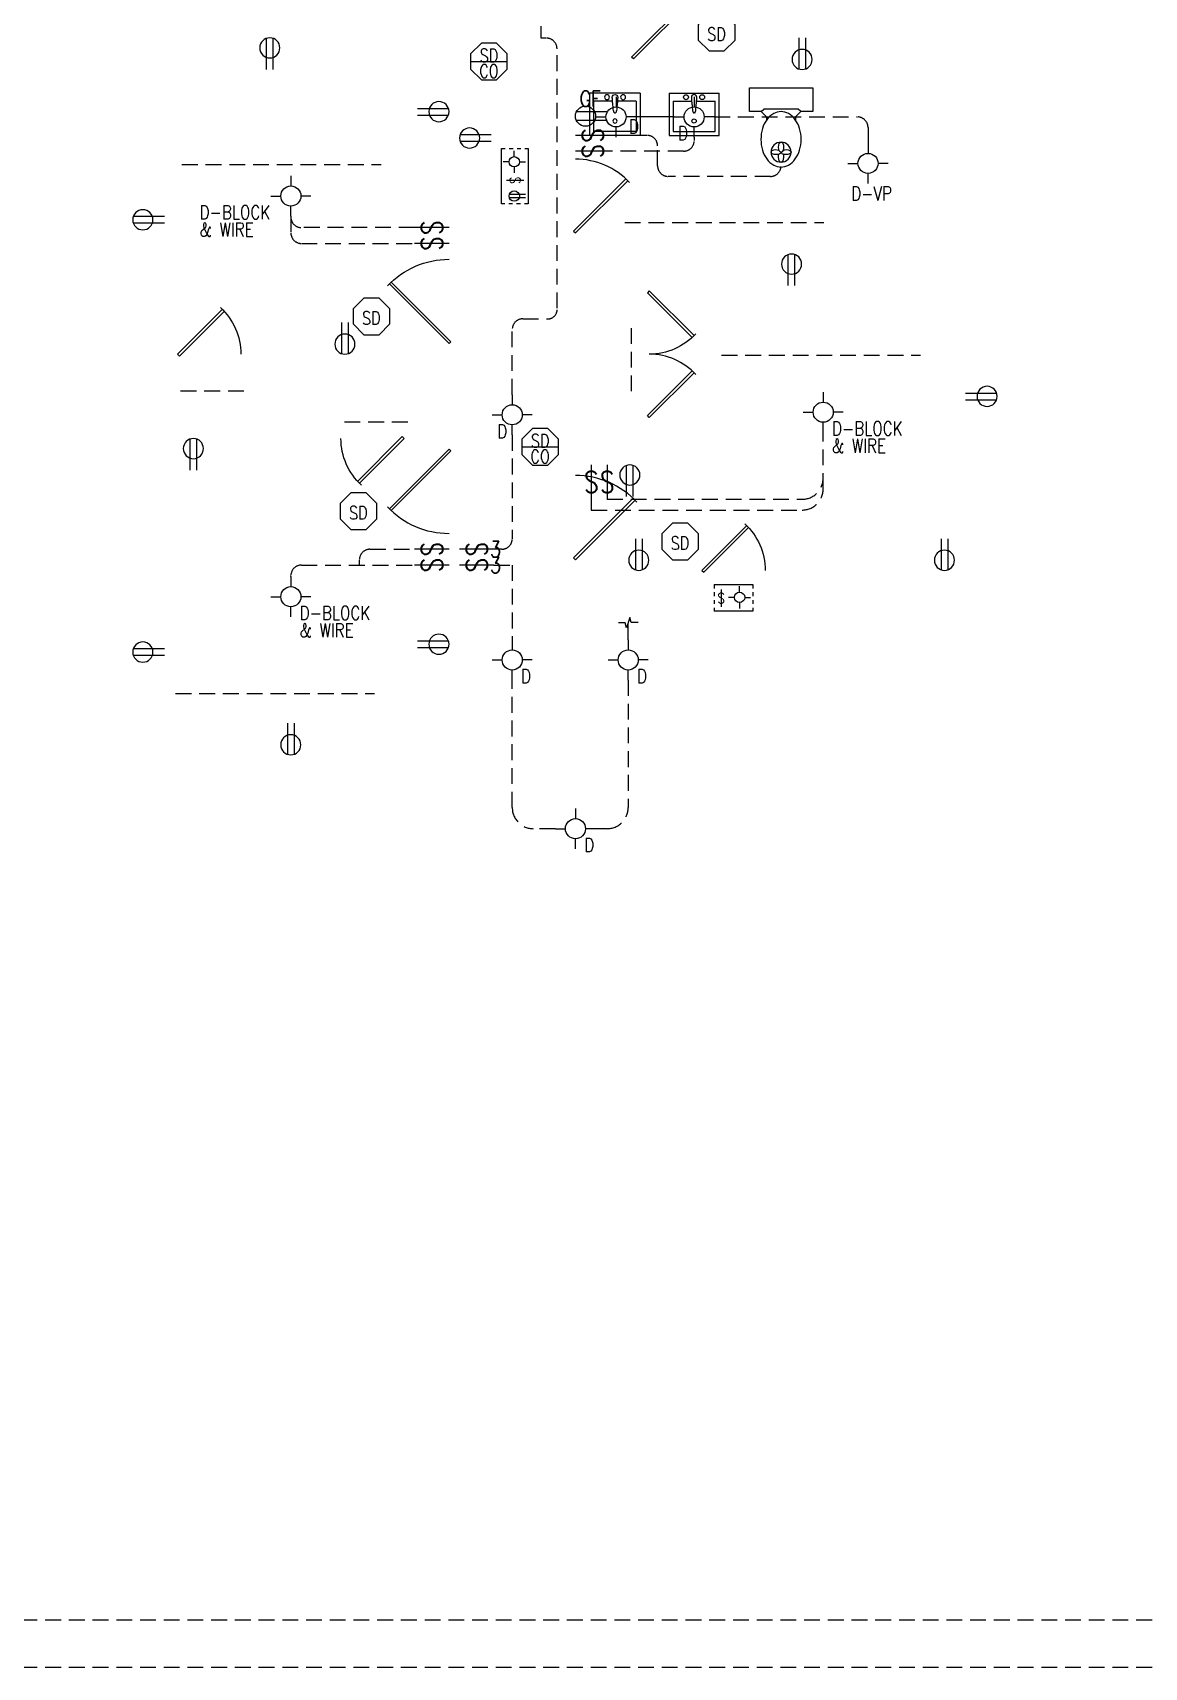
# Model space of a CAD drawing. Header units: inches. Extents: x 1062 to 6528, y -11616 to 5280.
# Drawn here: x 3853 to 4275, y -11616 to -10996 of the extents above; entities that cross this region are included whole.
import ezdxf
from ezdxf.enums import TextEntityAlignment as Align

# ---------------------------------------------------------------- set-up
doc = ezdxf.new("R2010")
doc.units = ezdxf.units.IN
doc.header["$LTSCALE"] = 24
doc.header["$MEASUREMENT"] = 0
doc.linetypes.add('DASH', pattern=[0.1236, 0.0618, -0.0618])
doc.linetypes.add('HIDDEN', pattern=[0.375, 0.25, -0.125])
doc.layers.get('0').update_dxf_attribs({"color": 6, "linetype": 'CONTINUOUS'})
doc.layers.get('Defpoints').update_dxf_attribs({"color": 3, "linetype": 'HIDDEN'})
for name, color, linetype in [('A-DOOR', 4, 'CONTINUOUS'), ('AN', 6, 'CONTINUOUS'), ('ELEC', 1, 'CONTINUOUS'), ('P-FIXT', 6, 'CONTINUOUS'), ('TB', 5, 'CONTINUOUS'), ('TEMP', 5, 'CONTINUOUS')]:
    doc.layers.add(name, color=color, linetype=linetype)
doc.layers.add('cam_ELEC', color=7, linetype='CONTINUOUS', lineweight=35)
doc.layers.add('ssp_FADED', color=252, linetype='CONTINUOUS', lineweight=13, transparency=0.4)
doc.layers.get('AN').off()
doc.layers.get('TEMP').off()
doc.styles.add('ROMANT', font='times.ttf')
doc.styles.add('SIMPLEX', font='simplex.shx', dxfattribs={"width": 0.8})

# ---------------------------------------------------------------- blocks, each defined once
blk = doc.blocks.new('TB CAMDEN 11X17')
at = {"layer": 'Defpoints', "color": 5}
blk.add_lwpolyline([(-1632, 0), (0, 0), (0, 1056), (-1632, 1056)], close=True, dxfattribs=at)
at = {"layer": 'Defpoints', "color": 7, "linetype": 'HIDDEN'}
blk.add_lwpolyline([(-1614, 18), (-512, 18), (-512, 1038), (-1614, 1038)], close=True, dxfattribs=at)
at = {"layer": 'TB', "color": 6, "style": 'ROMANT'}
for tag, p in [('S.NAME.1', (-87, 440.43)), ('S.NAME.2', (-69, 440.43)), ('S.NAME.3', (-51, 440.43))]:
    blk.add_attdef(tag, text='', height=12, rotation=90, dxfattribs=at).set_placement(p, align=Align.MIDDLE_CENTER)
for tag, p in [('SCALE', (-72, 113.5)), ('S.NUMBER', (-72, 37.5))]:
    blk.add_attdef(tag, text='', height=8, dxfattribs=at).set_placement(p, align=Align.MIDDLE_CENTER)
blk = doc.blocks.new('2068ANGLE')
at = {"layer": 'A-DOOR', "color": 0}
for p, q in [((-0.71, -0.71), (-17.66, 16.25)), ((0, 0), (-16.97, 16.97)), ((0, 0), (-0.71, -0.71))]:
    blk.add_line(p, q, dxfattribs=at)
blk.add_arc((0, 0), 24, 132.61198, 180, dxfattribs=at)
blk = doc.blocks.new('*U579')
at = {"layer": 'ELEC', "color": 0}
for p, q in [((0, 7.62), (0, 3.81)), ((-7.62, 0), (-3.81, 0)), ((7.62, 0), (3.81, 0)), ((0, -7.62), (0, -3.81))]:
    blk.add_line(p, q, dxfattribs=at)
blk.add_circle((0, 0), 3.81, dxfattribs=at)
at = {"layer": 'ELEC', "color": 0, "insert": (3.32, -3.55), "char_height": 5.25, "width": 28.4525, "attachment_point": 1, "style": 'SIMPLEX'}
blk.add_mtext('\\pxsm0.75;D-BLOCK\\P& WIRE', dxfattribs=at)
blk = doc.blocks.new('*U687')
at = {"layer": 'ELEC', "color": 0}
for p, q in [((0, 7.62), (0, 3.81)), ((-7.62, 0), (-3.81, 0)), ((7.62, 0), (3.81, 0)), ((0, -7.62), (0, -3.81))]:
    blk.add_line(p, q, dxfattribs=at)
blk.add_circle((0, 0), 3.81, dxfattribs=at)
at = {"layer": 'ELEC', "color": 0, "insert": (-34.64, -3.55), "char_height": 5.25, "width": 28.4525, "attachment_point": 1, "style": 'SIMPLEX'}
blk.add_mtext('\\pxsm0.75;D-BLOCK\\P& WIRE', dxfattribs=at)
blk = doc.blocks.new('*U576')
at = {"layer": 'ELEC', "color": 0}
for p, q in [((-1.22, 12), (-1.22, 0.22)), ((1.31, 12), (1.31, 0.22))]:
    blk.add_line(p, q, dxfattribs=at)
blk.add_circle((0.04, 3.82), 3.82, dxfattribs=at)
blk = doc.blocks.new('*U223')
at = {"layer": 'ELEC', "color": 0}
for p, q in [((0, 7.62), (0, 3.81)), ((-7.62, 0), (-3.81, 0)), ((7.62, 0), (3.81, 0)), ((0, -7.62), (0, -3.81))]:
    blk.add_line(p, q, dxfattribs=at)
blk.add_circle((0, 0), 3.81, dxfattribs=at)
at = {"layer": 'ELEC', "color": 0, "insert": (-6.4, -8.8), "char_height": 5.25, "width": 16.2525, "attachment_point": 1, "style": 'SIMPLEX'}
blk.add_mtext('D-VP', dxfattribs=at)
blk = doc.blocks.new('*U575')
at = {"layer": 'ELEC', "color": 0}
blk.add_circle((0, 0), 6, dxfattribs=at)
for centre, radius, start, end in [((-4.875, 0), 1.125, 112.619865, 247.380135), ((-3, -4.5), 6, 72.885567, 112.619865), ((4.5, 3), 6, 157.380135, 202.619865), ((0, 4.875), 1.125, 22.619865, 157.380135), ((0, 1.125), 1.125, 202.619865, 337.380135), ((-1.125, 0), 1.125, 292.619865, 0), ((1.125, 0), 1.125, 180, 247.380135), ((-4.5, 3), 6, 337.380135, 22.619865), ((3, -4.5), 6, 67.380135, 107.114433), ((4.875, 0), 1.125, 292.619865, 67.380135), ((-3, 4.5), 6, 247.380135, 292.619865), ((4.5, -3), 6, 162.885567, 202.619865), ((0, -4.875), 1.125, 202.619865, 337.380135), ((3, 4.5), 6, 247.380135, 292.619865), ((-4.5, -3), 6, 337.380135, 17.114433)]:
    blk.add_arc(centre, radius, start, end, dxfattribs=at)
blk = doc.blocks.new('*U224')
at = {"layer": 'ELEC', "color": 0}
for p, q in [((0, 7.62), (0, 3.81)), ((-7.62, 0), (-3.81, 0)), ((7.62, 0), (3.81, 0)), ((0, -7.62), (0, -3.81))]:
    blk.add_line(p, q, dxfattribs=at)
blk.add_circle((0, 0), 3.81, dxfattribs=at)
at = {"layer": 'ELEC', "color": 0, "insert": (-6.1, -3.55), "char_height": 5.25, "width": 2.8525, "attachment_point": 1, "style": 'SIMPLEX'}
blk.add_mtext('D', dxfattribs=at)
blk = doc.blocks.new('*U686')
at = {"layer": 'ELEC', "color": 0}
for p, q in [((0, 7.62), (0, 3.81)), ((-7.62, 0), (-3.81, 0)), ((7.62, 0), (3.81, 0)), ((0, -7.62), (0, -3.81))]:
    blk.add_line(p, q, dxfattribs=at)
blk.add_circle((0, 0), 3.81, dxfattribs=at)
at = {"layer": 'ELEC', "color": 0, "insert": (4.91, -1.02), "char_height": 5.25, "width": 2.8525, "attachment_point": 1, "style": 'SIMPLEX'}
blk.add_mtext('D', dxfattribs=at)
blk = doc.blocks.new('*U577')
at = {"layer": 'ELEC', "color": 0}
blk.add_lwpolyline([(2.88, -6.96), (6.96, -2.88), (6.96, 2.88), (2.88, 6.96), (-2.88, 6.96), (-6.96, 2.88), (-6.96, -2.88), (-2.88, -6.96)], close=True, dxfattribs=at)
at = {"layer": 'ELEC', "color": 0, "lineweight": 5, "insert": (-0.09, -0.61), "char_height": 5, "width": 8.2416, "attachment_point": 5, "style": 'SIMPLEX'}
blk.add_mtext('SD', dxfattribs=at)
blk = doc.blocks.new('*U578')
at = {"layer": 'ELEC', "color": 0}
blk.add_line((-6.96, 0), (6.96, 0), dxfattribs=at)
blk.add_lwpolyline([(2.88, -6.96), (6.96, -2.88), (6.96, 2.88), (2.88, 6.96), (-2.88, 6.96), (-6.96, 2.88), (-6.96, -2.88), (-2.88, -6.96)], close=True, dxfattribs=at)
at = {"layer": 'ELEC', "color": 0, "lineweight": 5, "char_height": 5, "attachment_point": 5, "style": 'SIMPLEX'}
for s, insert, width in [('SD', (0, 2.28), 8.2416), ('CO', (0, -3.66), 8.7264)]:
    blk.add_mtext(s, dxfattribs=dict(at, insert=insert, width=width))
blk = doc.blocks.new('*U685')
at = {"layer": 'ELEC', "color": 0}
for p, q in [((0, 7.62), (0, 3.81)), ((-7.62, 0), (-3.81, 0)), ((7.62, 0), (3.81, 0)), ((0, -7.62), (0, -3.81))]:
    blk.add_line(p, q, dxfattribs=at)
blk.add_circle((0, 0), 3.81, dxfattribs=at)
at = {"layer": 'ELEC', "color": 0, "insert": (-5.73, -3.64), "char_height": 5.25, "width": 2.8525, "attachment_point": 1, "style": 'SIMPLEX'}
blk.add_mtext('D', dxfattribs=at)
blk = doc.blocks.new('*U580')
at = {"layer": 'ELEC', "color": 0}
for p, q in [((0, 7.62), (0, 3.81)), ((-7.62, 0), (-3.81, 0)), ((7.62, 0), (3.81, 0)), ((0, -7.62), (0, -3.81))]:
    blk.add_line(p, q, dxfattribs=at)
blk.add_circle((0, 0), 3.81, dxfattribs=at)
at = {"layer": 'ELEC', "color": 0, "insert": (3.32, -3.55), "char_height": 5.25, "width": 2.8525, "attachment_point": 1, "style": 'SIMPLEX'}
blk.add_mtext('D', dxfattribs=at)
blk = doc.blocks.new('*U688')
at = {"layer": 'ELEC', "color": 0}
for p, q in [((-1.63, 12), (-1.63, 0.37)), ((1.66, 12), (1.66, 0.37))]:
    blk.add_line(p, q, dxfattribs=at)
blk.add_circle((0.02, 3.82), 3.82, dxfattribs=at)
at = {"layer": 'ELEC', "color": 0, "insert": (-6.58, 5.61), "char_height": 6, "width": 15.2712, "attachment_point": 5, "rotation": 90, "style": 'SIMPLEX'}
blk.add_mtext('GF', dxfattribs=at)
blk = doc.blocks.new('*U208')
at = {"layer": 'ELEC', "color": 0, "linetype": 'ByBlock', "lineweight": -2}
blk.add_line((-6.5, 0), (6.5, 0), dxfattribs=at)
at = {"layer": 'ELEC', "color": 0, "linetype": 'ByBlock', "lineweight": -2, "style": 'SIMPLEX', "width": 0.8, "flags": 8}
blk.add_attdef('S', text='', height=8, rotation=90, dxfattribs=at).set_placement((0, 0), align=Align.MIDDLE_CENTER)
blk = doc.blocks.new('*U229')
at = {"layer": 'ELEC', "color": 0, "linetype": 'DASH'}
for p, q in [((-4.84, 10.23), (5.34, 10.23)), ((-4.84, -4.43), (5.34, -4.43))]:
    blk.add_line(p, q, dxfattribs=at)
at = {"layer": 'ELEC', "color": 0, "linetype": 'Continuous'}
for p, q in [((-4.84, -4.43), (-4.84, 10.23)), ((5.34, 10.23), (5.34, -4.43))]:
    blk.add_line(p, q, dxfattribs=at)
at = {"layer": 'ELEC', "color": 0}
for p, q in [((0.05, 7.18), (0.05, 9.42)), ((-1.9, 5.23), (-4.14, 5.23)), ((0.05, 3.27), (0.05, 1.03)), ((2.01, 5.23), (4.25, 5.23))]:
    blk.add_line(p, q, dxfattribs=at)
blk.add_circle((0.05, 5.23), 1.96, dxfattribs=at)
ref = blk.add_blockref('*U208', (0.36, -1.77), dxfattribs=dict(at, xscale=0.5, yscale=0.5, zscale=0.5))
ref.add_attrib('S', 'S', dxfattribs={"color": 0, "linetype": 'ByBlock', "lineweight": -2, "height": 4, "rotation": 90, "style": 'SIMPLEX', "width": 0.8}).set_placement((0.36, -1.77), align=Align.MIDDLE_CENTER)
blk = doc.blocks.new('*U195')
at = {"layer": 'ELEC', "color": 0, "linetype": 'ByBlock', "lineweight": -2}
blk.add_line((-6.52, 0), (6.52, 0), dxfattribs=at)
at = {"layer": 'ELEC', "color": 0, "linetype": 'ByBlock', "lineweight": -2, "style": 'SIMPLEX', "width": 0.8, "flags": 8}
blk.add_attdef('S', text='', height=8, rotation=90, dxfattribs=at).set_placement((0, 0), align=Align.MIDDLE_CENTER)
blk = doc.blocks.new('*U197')
at = {"layer": 'cam_ELEC', "color": 0, "linetype": 'ByBlock', "lineweight": -2}
blk.add_line((-6.5, 0), (6.5, 0), dxfattribs=at)
at = {"layer": 'ELEC', "color": 0, "linetype": 'ByBlock', "lineweight": -2, "style": 'SIMPLEX', "width": 0.8, "flags": 8}
blk.add_attdef('#', text='', height=6, dxfattribs=at).set_placement((-7.13, 0), align=Align.MIDDLE_CENTER)
blk.add_attdef('S', text='', height=8, rotation=90, dxfattribs=at).set_placement((0, 0), align=Align.MIDDLE_CENTER)
blk = doc.blocks.new('*U193')
at = {"layer": 'ELEC', "color": 0, "linetype": 'ByBlock', "lineweight": -2}
blk.add_line((0, 6.52), (0, -6.52), dxfattribs=at)
at = {"layer": 'ELEC', "color": 0, "linetype": 'ByBlock', "lineweight": -2, "style": 'SIMPLEX', "width": 0.8, "flags": 8}
blk.add_attdef('S', text='', height=8, dxfattribs=at).set_placement((0, 0), align=Align.MIDDLE_CENTER)
blk = doc.blocks.new('*U573')
at = {"layer": 'ELEC', "color": 0, "linetype": 'ByBlock', "lineweight": -2}
blk.add_line((0, 6.52), (0, -6.52), dxfattribs=at)
at = {"layer": 'ELEC', "color": 0, "linetype": 'ByBlock', "lineweight": -2, "style": 'SIMPLEX', "width": 0.8, "flags": 8}
blk.add_attdef('S', text='', height=8, dxfattribs=at).set_placement((0, 0), align=Align.MIDDLE_CENTER)
blk = doc.blocks.new('*U198')
at = {"layer": 'ELEC', "color": 0, "linetype": 'ByBlock', "lineweight": -2}
blk.add_line((-6.52, 0), (6.52, 0), dxfattribs=at)
at = {"layer": 'ELEC', "color": 0, "linetype": 'ByBlock', "lineweight": -2, "style": 'SIMPLEX', "width": 0.8, "flags": 8}
blk.add_attdef('S', text='', height=8, rotation=90, dxfattribs=at).set_placement((0, 0), align=Align.MIDDLE_CENTER)
blk = doc.blocks.new('*U230')
at = {"layer": 'ELEC', "color": 0, "linetype": 'Continuous'}
for p, q in [((-4.84, -10.77), (-4.84, 10.23)), ((5.34, 10.23), (5.34, -10.77))]:
    blk.add_line(p, q, dxfattribs=at)
at = {"layer": 'ELEC', "color": 0, "linetype": 'DASH'}
for p, q in [((-4.84, 10.23), (5.34, 10.23)), ((5.34, -10.77), (-4.84, -10.77))]:
    blk.add_line(p, q, dxfattribs=at)
at = {"layer": 'ELEC', "color": 0}
for p, q in [((0.05, 7.18), (0.05, 9.42)), ((-1.9, 5.23), (-4.14, 5.23)), ((0.05, 3.27), (0.05, 1.03)), ((2.01, 5.23), (4.25, 5.23)), ((4.25, -7.12), (-1.79, -7.12)), ((4.25, -8.42), (-1.79, -8.42))]:
    blk.add_line(p, q, dxfattribs=at)
for centre in [(0.05, 5.23), (0.05, -7.77)]:
    blk.add_circle(centre, 1.96, dxfattribs=at)
ref = blk.add_blockref('*U208', (0.36, -1.77), dxfattribs=dict(at, xscale=0.5, yscale=0.5, zscale=0.5))
ref.add_attrib('S', 'S', dxfattribs={"color": 0, "linetype": 'ByBlock', "lineweight": -2, "height": 4, "rotation": 90, "style": 'SIMPLEX', "width": 0.8}).set_placement((0.36, -1.77), align=Align.MIDDLE_CENTER)
blk = doc.blocks.new('BREAK')
at = {"color": 0}
blk.add_lwpolyline([(3.5, 6.6), (1.1, 2), (4, -0.6), (-4, 0.6), (-1.1, -2), (-3.5, -6.6)], dxfattribs=at)
blk = doc.blocks.new('WC')
at = {"layer": 'P-FIXT', "color": 0}
for p, q in [((-12, -9), (-12, 0)), ((-12, 0), (12, 0)), ((12, 0), (12, -9)), ((-7.5, -9), (-12, -9)), ((-7.5, -9), (-6.5, -8)), ((-7.5, -9), (-5.5, -11)), ((6.5, -8), (-6.5, -8)), ((-5.5, -11), (-5.5, -12.21)), ((7.5, -9), (5.5, -11)), ((5.5, -11), (5.5, -12.21)), ((7.5, -9), (6.5, -8)), ((12, -9), (7.5, -9))]:
    blk.add_line(p, q, dxfattribs=at)
blk.add_lwpolyline([(0, -30, 0.130075), (2.79, -29.26, 0.10646), (5.4, -26.92, 0.084286), (7.03, -23.65, 0.073334), (7.64, -19.5, 0.073334), (7.03, -15.35, 0.084286), (5.4, -12.08, 0.10646), (2.79, -9.74, 0.130075), (0, -9, 0.130075), (-2.79, -9.74, 0.10646), (-5.4, -12.08, 0.084286), (-7.03, -15.35, 0.073334), (-7.64, -19.5, 0.073334), (-7.03, -23.65, 0.084286), (-5.4, -26.92, 0.10646), (-2.79, -29.26, 0.130075)], format="xyb", close=True, dxfattribs=at)
blk = doc.blocks.new('Bsink-Square')
at = {"layer": 'P-FIXT', "color": 0}
for p, q in [((-9.5, 16), (-9.5, 0)), ((-9.5, 16), (9.5, 16)), ((-8, 12.98), (-8, 1.5)), ((-8, 12.98), (-0.94, 12.98)), ((0.95, 12.98), (8, 12.98)), ((8, 1.5), (8, 12.98)), ((9.5, 0), (9.5, 16)), ((0.26, 8.52), (-0.21, 8.52)), ((-9.5, 0), (9.5, 0)), ((-8, 1.5), (8, 1.5))]:
    blk.add_line(p, q, dxfattribs=at)
for centre, radius in [((-3.06, 14.47), 0.938), ((3.06, 14.49), 0.938), ((0.02, 5.45), 0.811)]:
    blk.add_circle(centre, radius, dxfattribs=at)
for centre, radius, start, end in [((0, 14.48), 1.03, 0.22458, 180.22458), ((13.81, 14.89), 14.84, 181.62111, 182.45315), ((28.26, 15.51), 29.3, 182.45315, 185.22458), ((28.26, 15.51), 29.3, 185.22458, 187.996), ((-28.26, 15.29), 29.3, 352.45315, 355.22458), ((-28.26, 15.29), 29.3, 355.22458, 357.996), ((-13.81, 14.79), 14.84, 357.996, 358.82804), ((54.65, 15.53), 55.56, 184.22316, 186.23595), ((5.26, 10.72), 5.97, 191.89038, 200.98068), ((-0.22, 8.62), 0.103, 200.98068, 275.22458), ((0.27, 8.63), 0.103, 265.22458, 339.46847), ((-5.23, 10.68), 5.97, 339.46847, 348.55877), ((-54.65, 15.1), 55.56, 354.2132, 356.22599)]:
    blk.add_arc(centre, radius, start, end, dxfattribs=at)
blk = doc.blocks.new('2868ANGLE')
at = {"layer": 'A-DOOR', "color": 0}
for p, q in [((-0.71, -0.71), (-23.32, 21.91)), ((0, 0), (-22.63, 22.63)), ((0, 0), (-0.71, -0.71))]:
    blk.add_line(p, q, dxfattribs=at)
blk.add_arc((0, 0), 32, 133.20922, 180, dxfattribs=at)
blk = doc.blocks.new('2468ANGLE')
at = {"layer": 'A-DOOR', "color": 0}
for p, q in [((-20.49, 19.08), (-0.71, -0.71)), ((-19.8, 19.8), (0, 0)), ((-0.71, -0.71), (0, 0))]:
    blk.add_line(p, q, dxfattribs=at)
blk.add_arc((0, 0), 28, 132.95329, 180, dxfattribs=at)
blk = doc.blocks.new('*U590')
at = {"layer": 'Defpoints', "color": 7}
blk.add_line((-37.43, 0), (38.12, 0), dxfattribs=at)
blk = doc.blocks.new('*U591')
at = {"layer": 'Defpoints', "color": 7}
blk.add_line((-11.66, 0), (12.34, 0), dxfattribs=at)
blk = doc.blocks.new('2ND FLR ELEC')
at = {"layer": 'ELEC', "linetype": 'DASH', "ltscale": 25}
blk.add_line((201.4, -280), (187, -280), dxfattribs=at)
at = {"layer": 'ELEC', "linetype": 'HIDDEN'}
blk.add_line((184, -478.38), (184, -471.84), dxfattribs=at)
for points in [[(140, -385.38), (140, -360.6, -0.414214), (144, -356.6), (153, -356.6, 0.493686), (157, -352.6), (157, -254.13, 0.414214), (153, -250.13), (151, -250.13), (151, -245.62)], [(242, -298.57, -0.414214), (238, -302.57), (199.16, -302.57, -0.414214), (195.16, -298.57), (195.16, -291, 0.414214), (191.16, -287), (177.05, -287)], [(56, -317.62), (56, -324, 0.414214), (60, -328), (102.95, -328)], [(102.95, -322), (60, -322, -0.414214), (56, -318)], [(140, -400.62), (140, -440, -0.414214), (136, -444), (133.05, -444)], [(170, -425.05), (170, -429.13), (250, -429.13, 0.414214), (258, -421.13), (258, -399.62)], [(176, -425.05), (250, -425.05, 0.414214), (258, -417.05)], [(82.01, -450), (82.01, -448, -0.414214), (86.01, -444), (102.95, -444)], [(56, -454.38), (56, -454, -0.414214), (60, -450), (102.95, -450)], [(156.38, -550), (148, -550, -0.414214), (140, -542), (140, -493.62)], [(184, -493.62), (184, -542, -0.414214), (176, -550), (171.62, -550)]]:
    blk.add_lwpolyline(points, format="xyb", dxfattribs=at)
at = {"layer": 'ELEC', "linetype": 'HIDDEN', "elevation": 0}
for points in [[(216.65, -280), (271, -280, -0.414214), (275, -284), (275, -290)], [(209.02, -287.62), (209.02, -289, -0.414214), (205.02, -293), (177.05, -293)]]:
    blk.add_lwpolyline(points, format="xyb", dxfattribs=at)
at = {"layer": 'ELEC', "linetype": 'HIDDEN'}
blk.add_lwpolyline([(133.05, -450), (140, -450), (140, -478.38)], dxfattribs=at)
at = {"layer": 'AN'}
for name, p in [('*U590', (52.08, -298.02)), ('*U590', (220.13, -319.99)), ('*U590', (256.85, -370.38)), ('*U591', (25.8, -383.96)), ('*U591', (88, -395.61)), ('*U590', (49.67, -498.78))]:
    blk.add_blockref(name, p, dxfattribs=at)
at = {"layer": 'AN', "rotation": 90.00000000000001}
blk.add_blockref('*U591', (185.31, -372.41), dxfattribs=at)
at = {"layer": 'ELEC'}
for name, p in [('*U577', (217.57, -247.96)), ('*U578', (131.16, -258.96)), ('*U686', (179.38, -280)), ('*U224', (209.02, -280)), ('*U223', (275, -297.62)), ('*U230', (140.73, -302.25)), ('*U687', (56, -310)), ('*U577', (86.61, -355.66)), ('*U579', (258, -392)), ('*U685', (140, -393)), ('*U578', (150.6, -405.13)), ('*U577', (81.67, -429.53)), ('*U577', (203.74, -441.04)), ('*U579', (56, -462)), ('*U580', (140, -486)), ('*U580', (184, -486)), ('*U580', (164, -550))]:
    blk.add_blockref(name, p, dxfattribs=at)
at = {"layer": 'ELEC', "xscale": -1}
for p, rotation in [((47.96, -250), 180), ((116, -277.96), 90), ((120, -288.04), 270), ((-4, -319.04), 270), ((245.96, -332), 180), ((324, -385.96), 90), ((18.96, -402), 180), ((184.57, -412), 180), ((116, -480), 90), ((-4, -483.04), 270)]:
    blk.add_blockref('*U576', p, dxfattribs=dict(at, rotation=rotation))
for p in [(250.04, -262), (76.54, -370), (188.04, -452), (304.04, -452), (56, -522)]:
    blk.add_blockref('*U576', p, dxfattribs=at)
at = {"layer": 'ELEC', "rotation": 270}
for name, p in [('*U688', (163.98, -279.68)), ('*U229', (221.04, -462.19))]:
    blk.add_blockref(name, p, dxfattribs=at)
at = {"layer": 'ELEC'}
ref = blk.add_blockref('*U198', (170.51, -287), dxfattribs=dict(at, xscale=-1.003425543774801, yscale=1.003425543774801, zscale=1.003425543774801))
ref.add_attrib('S', 'S', dxfattribs={"color": 0, "linetype": 'ByBlock', "lineweight": -2, "height": 8.03, "rotation": 90, "style": 'SIMPLEX', "width": 0.8}).set_placement((170.51, -287), align=Align.MIDDLE_CENTER)
ref = blk.add_blockref('*U198', (170.51, -293), dxfattribs=dict(at, xscale=-1.003425543774801, yscale=1.003425543774801, zscale=1.003425543774801))
ref.add_attrib('S', 'S', dxfattribs={"color": 0, "linetype": 'ByBlock', "lineweight": -2, "height": 8.03, "rotation": 90, "style": 'SIMPLEX', "width": 0.8}).set_placement((170.51, -293), align=Align.MIDDLE_CENTER)
at = {"layer": 'ELEC', "xscale": -0.6314878112794322, "yscale": 0.6314878112794322, "zscale": 0.6314878112794322}
blk.add_blockref('*U575', (242, -293.36), dxfattribs=at)
at = {"layer": 'ELEC'}
ref = blk.add_blockref('*U195', (109.46, -322), dxfattribs=dict(at, xscale=-1.003425543774801, yscale=1.003425543774801, zscale=1.003425543774801))
ref.add_attrib('S', 'S', dxfattribs={"color": 0, "linetype": 'ByBlock', "lineweight": -2, "height": 8.03, "rotation": 90, "style": 'SIMPLEX', "width": 0.8}).set_placement((109.46, -322), align=Align.MIDDLE_CENTER)
ref = blk.add_blockref('*U195', (109.46, -328), dxfattribs=dict(at, xscale=-1.003425543774801, yscale=1.003425543774801, zscale=1.003425543774801))
ref.add_attrib('S', 'S', dxfattribs={"color": 0, "linetype": 'ByBlock', "lineweight": -2, "height": 8.03, "rotation": 90, "style": 'SIMPLEX', "width": 0.8}).set_placement((109.46, -328), align=Align.MIDDLE_CENTER)
ref = blk.add_blockref('*U193', (170, -418.54), dxfattribs=dict(at, xscale=-1.003425543774801, yscale=1.003425543774801, zscale=1.003425543774801))
ref.add_attrib('S', 'S', dxfattribs={"color": 0, "linetype": 'ByBlock', "lineweight": -2, "height": 8.03, "style": 'SIMPLEX', "width": 0.8}).set_placement((170, -418.54), align=Align.MIDDLE_CENTER)
ref = blk.add_blockref('*U573', (176, -418.54), dxfattribs=dict(at, xscale=-1.003425543774801, yscale=1.003425543774801, zscale=1.003425543774801))
ref.add_attrib('S', 'S', dxfattribs={"color": 0, "linetype": 'ByBlock', "lineweight": -2, "height": 8.03, "style": 'SIMPLEX', "width": 0.8}).set_placement((176, -418.54), align=Align.MIDDLE_CENTER)
ref = blk.add_blockref('*U195', (109.46, -444), dxfattribs=dict(at, xscale=-1.003425543774801, yscale=1.003425543774801, zscale=1.003425543774801))
ref.add_attrib('S', 'S', dxfattribs={"color": 0, "linetype": 'ByBlock', "lineweight": -2, "height": 8.03, "rotation": 90, "style": 'SIMPLEX', "width": 0.8}).set_placement((109.46, -444), align=Align.MIDDLE_CENTER)
ref = blk.add_blockref('*U197', (126.51, -444), dxfattribs=dict(at, xscale=-1.003425543774801, yscale=1.003425543774801, zscale=1.003425543774801))
ref.add_attrib('S', 'S', dxfattribs={"color": 0, "linetype": 'ByBlock', "lineweight": -2, "height": 8.03, "rotation": 90, "style": 'SIMPLEX', "width": 0.8}).set_placement((126.51, -444), align=Align.MIDDLE_CENTER)
ref.add_attrib('#', '3', dxfattribs={"color": 0, "linetype": 'ByBlock', "lineweight": -2, "height": 6.02, "style": 'SIMPLEX', "width": 0.8}).set_placement((133.67, -444), align=Align.MIDDLE_CENTER)
ref = blk.add_blockref('*U195', (109.46, -450), dxfattribs=dict(at, xscale=-1.003425543774801, yscale=1.003425543774801, zscale=1.003425543774801))
ref.add_attrib('S', 'S', dxfattribs={"color": 0, "linetype": 'ByBlock', "lineweight": -2, "height": 8.03, "rotation": 90, "style": 'SIMPLEX', "width": 0.8}).set_placement((109.46, -450), align=Align.MIDDLE_CENTER)
ref = blk.add_blockref('*U197', (126.51, -450), dxfattribs=dict(at, xscale=-1.003425543774801, yscale=1.003425543774801, zscale=1.003425543774801))
ref.add_attrib('S', 'S', dxfattribs={"color": 0, "linetype": 'ByBlock', "lineweight": -2, "height": 8.03, "rotation": 90, "style": 'SIMPLEX', "width": 0.8}).set_placement((126.51, -450), align=Align.MIDDLE_CENTER)
ref.add_attrib('#', '3', dxfattribs={"color": 0, "linetype": 'ByBlock', "lineweight": -2, "height": 6.02, "style": 'SIMPLEX', "width": 0.8}).set_placement((133.67, -450), align=Align.MIDDLE_CENTER)
at = {"layer": 'ELEC', "xscale": -0.5, "yscale": 0.5, "zscale": 0.5, "rotation": 242.3489899215636}
blk.add_blockref('BREAK', (184, -471.84), dxfattribs=at)
at = {"layer": 'TEMP'}
for name, p, rotation in [('2868ANGLE', (186, -258), 270), ('2468ANGLE', (164, -324), 270), ('2068ANGLE', (192, -394), 270), ('2868ANGLE', (116, -406), 90.00000000000001), ('2868ANGLE', (164, -448), 270)]:
    blk.add_blockref(name, p, dxfattribs=dict(at, rotation=rotation))
at = {"layer": 'TEMP', "xscale": -1}
for name, p in [('Bsink-Square', (179, -287)), ('2068ANGLE', (13, -370))]:
    blk.add_blockref(name, p, dxfattribs=at)
at = {"layer": 'TEMP'}
for name, p in [('Bsink-Square', (209, -287)), ('WC', (242, -269))]:
    blk.add_blockref(name, p, dxfattribs=at)
at = {"layer": 'TEMP', "xscale": -1}
for name, p, rotation in [('2868ANGLE', (116, -366), 90), ('2068ANGLE', (192, -346), 270), ('2068ANGLE', (99, -402), 180)]:
    blk.add_blockref(name, p, dxfattribs=dict(at, rotation=rotation))

msp = doc.modelspace()

# ---------------------------------------------------------------- block references
at = {"layer": 'ssp_FADED'}
msp.add_blockref('2ND FLR ELEC', (3895.23139, -10747.86878), dxfattribs=at)
at = {"layer": 'TB'}
msp.add_blockref('TB CAMDEN 11X17', (4896, -11616), dxfattribs=at)
at = {"layer": 'TEMP', "xscale": -1}
msp.add_blockref('2068ANGLE', (4107.23139, -11199.86878), dxfattribs=at)

doc.saveas('drawing.dxf')
